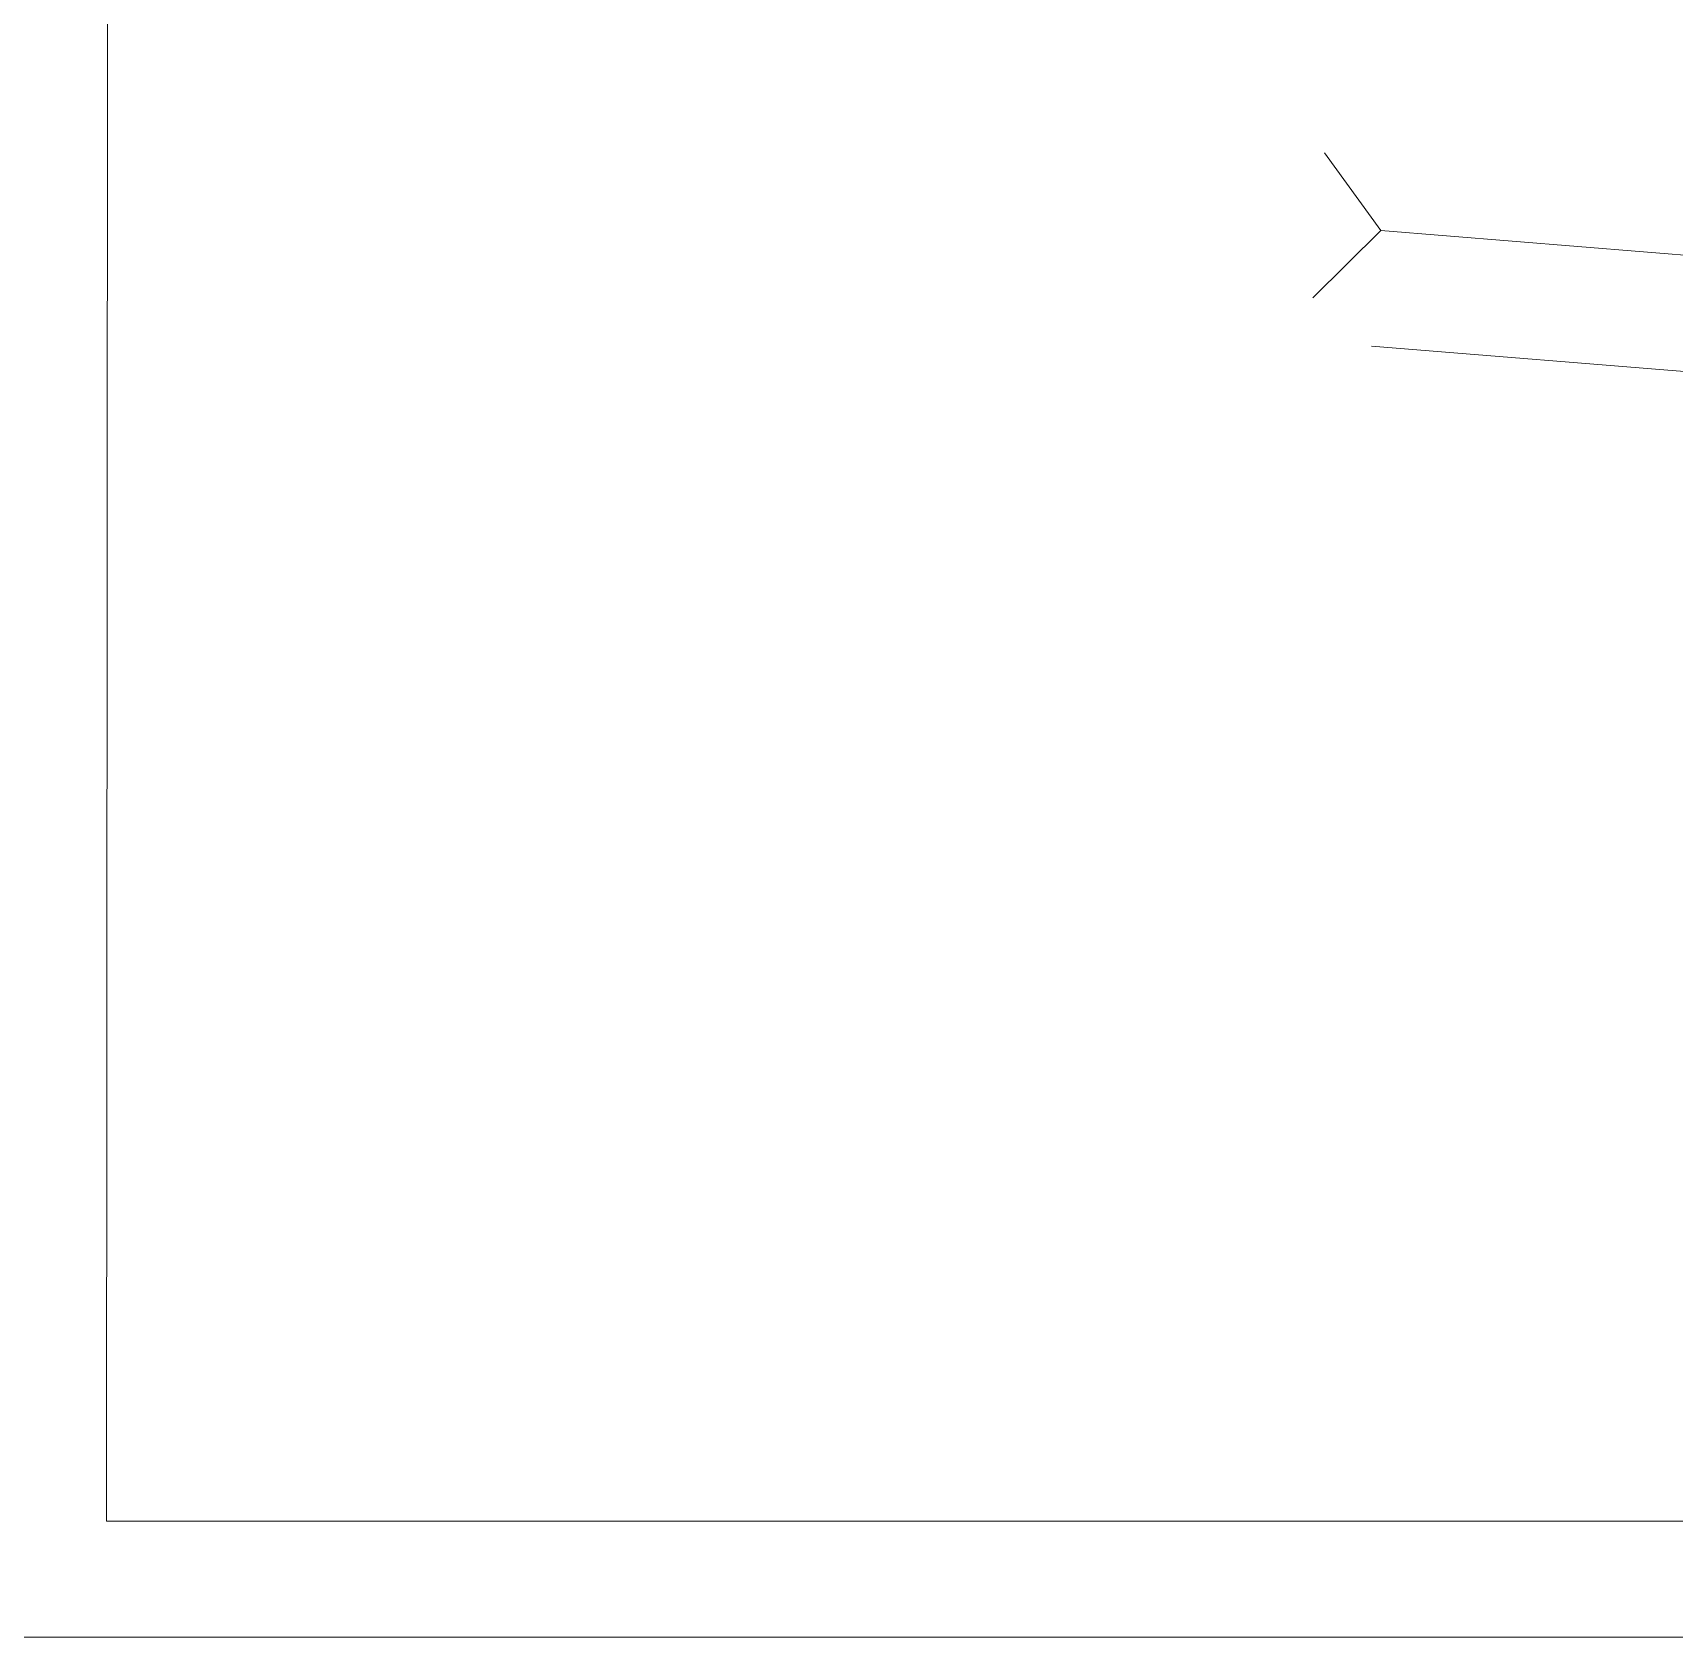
# Model space of a CAD drawing. Header units: millimetres. Extents: x 14753 to 45183, y 5640 to 19518.
# Drawn here: x 15712 to 16420, y 5641 to 6333 of the extents above; entities that cross this region are included whole.
import ezdxf

# ---------------------------------------------------------------- set-up
doc = ezdxf.new("R2010")
doc.units = ezdxf.units.MM
for name, color, linetype, lineweight in [('CERCEVE', 66, 'Continuous', 0), ('DETAY', 171, 'Continuous', 0), ('k ic olcu', 254, 'Continuous', 18)]:
    doc.layers.add(name, color=color, linetype=linetype, lineweight=lineweight)

# ---------------------------------------------------------------- blocks, each defined once
blk = doc.blocks.new('vaziyet1')
at = {"layer": 'DETAY'}
for p, q in [((358455, 4539299.8), (358357.9, 4539433.6)), ((358455, 4539299.8), (358337.7, 4539183.4)), ((358455, 4539299.8), (359089.5, 4539248.4)), ((358438.8, 4539100.5), (359073.4, 4539049.1))]:
    blk.add_line(p, q, dxfattribs=at)

msp = doc.modelspace()

# ---------------------------------------------------------------- linework, layer by layer
at = {"layer": 'CERCEVE'}
msp.add_lwpolyline([(15693.89, 5640.51), (15696.34, 9530.51), (17976.94, 9530.51), (17976.94, 5640.51), (15693.89, 5640.51)], dxfattribs=at)
msp.add_lwpolyline([(15743.89, 5690.51), (15746.34, 9480.51), (17949.39, 9480.51), (17946.94, 5690.51)], close=True, dxfattribs=at)

# ---------------------------------------------------------------- block references
at = {"layer": 'k ic olcu', "xscale": 0.25, "yscale": 0.25, "zscale": 0.25}
msp.add_blockref('vaziyet1', (-73320.24, -1128577.72), dxfattribs=at)

doc.saveas('drawing.dxf')
